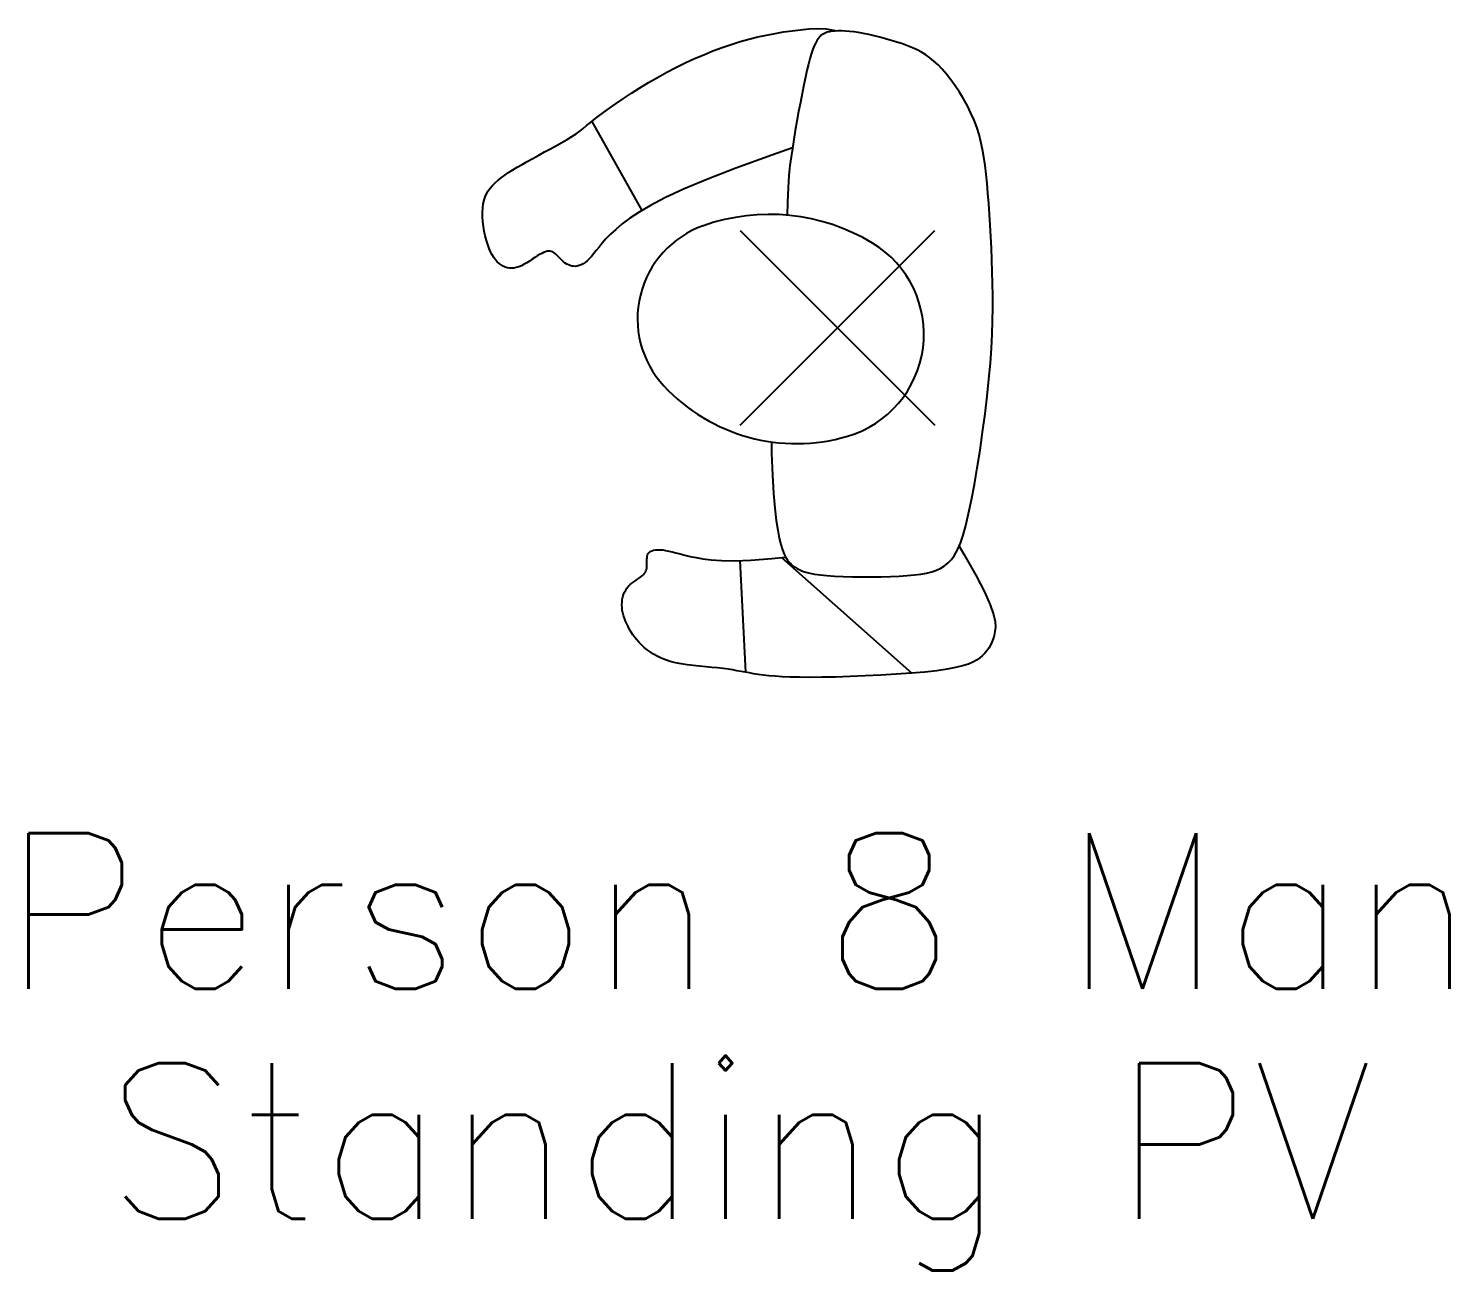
# Model space of a CAD drawing. Header units: inches. Extents: x -30 to 556, y -401 to 74.
# Drawn here: x 198.9 to 254, y -391.5 to -343.3 of the extents above; entities that cross this region are included whole.
import ezdxf
from ezdxf.enums import TextEntityAlignment as Align

# ---------------------------------------------------------------- set-up
doc = ezdxf.new("R2010")
doc.units = ezdxf.units.IN
doc.header["$MEASUREMENT"] = 0
doc.layers.add('Block origin', color=7, linetype='Continuous')
doc.layers.add('Text', color=6, linetype='Continuous')
doc.styles.add('ATTR', font='romans.shx', dxfattribs={"width": 0.8, "height": 1.735066})
doc.styles.add('blk_label', font='romans.shx')

# ---------------------------------------------------------------- blocks, each defined once
blk = doc.blocks.new('Person 8 Man Standing PV')
for p, q in [((-1.434, 11.567), (-1.109, 11.598)), ((-1.109, 11.598), (-0.783, 11.617)), ((-0.783, 11.617), (-0.445, 11.606)), ((-0.445, 11.606), (-0.082, 11.537)), ((-4.124, 10.995), (-3.776, 11.104)), ((-3.776, 11.104), (-3.431, 11.201)), ((-3.431, 11.201), (-3.091, 11.286)), ((-3.091, 11.286), (-2.754, 11.361)), ((-2.754, 11.361), (-2.42, 11.426)), ((-2.42, 11.426), (-2.089, 11.481)), ((-2.089, 11.481), (-1.761, 11.528)), ((-1.761, 11.528), (-1.434, 11.567)), ((-0.857, 11.031), (-0.91, 10.914)), ((-0.803, 11.131), (-0.857, 11.031)), ((-0.747, 11.217), (-0.803, 11.131)), ((-0.688, 11.289), (-0.747, 11.217)), ((-0.625, 11.349), (-0.688, 11.289)), ((-0.557, 11.397), (-0.625, 11.349)), ((-0.482, 11.436), (-0.557, 11.397)), ((-0.4, 11.467), (-0.482, 11.436)), ((-0.309, 11.49), (-0.4, 11.467)), ((-0.208, 11.506), (-0.309, 11.49)), ((-0.096, 11.517), (-0.208, 11.506)), ((0.027, 11.523), (-0.096, 11.517)), ((-0.082, 11.537), (-0.036, 11.52)), ((0.162, 11.523), (0.027, 11.523)), ((0.308, 11.516), (0.162, 11.523)), ((0.466, 11.504), (0.308, 11.516)), ((0.635, 11.484), (0.466, 11.504)), ((0.816, 11.458), (0.635, 11.484)), ((1.009, 11.424), (0.816, 11.458)), ((1.213, 11.382), (1.009, 11.424)), ((1.427, 11.334), (1.213, 11.382)), ((1.646, 11.279), (1.427, 11.334)), ((1.868, 11.219), (1.646, 11.279)), ((2.089, 11.154), (1.868, 11.219)), ((2.307, 11.086), (2.089, 11.154)), ((2.518, 11.014), (2.307, 11.086)), ((-5.546, 10.444), (-5.188, 10.598)), ((-5.188, 10.598), (-4.831, 10.742)), ((-4.831, 10.742), (-4.477, 10.874)), ((-4.477, 10.874), (-4.124, 10.995)), ((-1.015, 10.619), (-1.069, 10.437)), ((-0.962, 10.777), (-1.015, 10.619)), ((-0.91, 10.914), (-0.962, 10.777)), ((2.72, 10.939), (2.518, 11.014)), ((2.909, 10.862), (2.72, 10.939)), ((3.088, 10.781), (2.909, 10.862)), ((3.259, 10.692), (3.088, 10.781)), ((3.423, 10.593), (3.259, 10.692)), ((3.583, 10.48), (3.423, 10.593)), ((3.742, 10.351), (3.583, 10.48)), ((-6.621, 9.915), (-6.264, 10.102)), ((-6.264, 10.102), (-5.905, 10.278)), ((-5.905, 10.278), (-5.546, 10.444)), ((-1.182, 9.991), (-1.242, 9.723)), ((-1.124, 10.228), (-1.182, 9.991)), ((-1.069, 10.437), (-1.124, 10.228)), ((3.902, 10.204), (3.742, 10.351)), ((4.064, 10.034), (3.902, 10.204)), ((4.231, 9.84), (4.064, 10.034)), ((-7.666, 9.309), (-7.326, 9.515)), ((-7.326, 9.515), (-6.976, 9.718)), ((-6.976, 9.718), (-6.621, 9.915)), ((-1.305, 9.423), (-1.371, 9.096)), ((-1.242, 9.723), (-1.305, 9.423)), ((4.4, 9.625), (4.231, 9.84)), ((4.569, 9.391), (4.4, 9.625)), ((4.733, 9.142), (4.569, 9.391)), ((-8.584, 8.709), (-8.299, 8.902)), ((-8.299, 8.902), (-7.991, 9.103)), ((-7.991, 9.103), (-7.666, 9.309)), ((-1.371, 9.096), (-1.437, 8.749)), ((4.892, 8.881), (4.733, 9.142)), ((5.041, 8.611), (4.892, 8.881)), ((-9.27, 8.211), (-9.073, 8.36)), ((-9.073, 8.36), (-8.844, 8.527)), ((-8.844, 8.527), (-8.584, 8.709)), ((-1.504, 8.39), (-1.57, 8.025)), ((-1.437, 8.749), (-1.504, 8.39)), ((5.178, 8.336), (5.041, 8.611)), ((5.3, 8.058), (5.178, 8.336)), ((-9.994, 7.638), (-9.86, 7.74)), ((-9.86, 7.74), (-9.727, 7.846)), ((-9.727, 7.846), (-9.59, 7.957)), ((-9.59, 7.957), (-9.44, 8.078)), ((-9.526, 8.009), (-7.59, 4.554)), ((-9.44, 8.078), (-9.27, 8.211)), ((-1.57, 8.025), (-1.634, 7.66)), ((5.404, 7.781), (5.3, 8.058)), ((5.493, 7.501), (5.404, 7.781)), ((-10.9, 7.074), (-10.684, 7.196)), ((-10.684, 7.196), (-10.482, 7.315)), ((-10.482, 7.315), (-10.299, 7.428)), ((-10.299, 7.428), (-10.138, 7.534)), ((-10.138, 7.534), (-9.994, 7.638)), ((-1.694, 7.303), (-1.749, 6.961)), ((-1.634, 7.66), (-1.694, 7.303)), ((5.567, 7.215), (5.493, 7.501)), ((5.63, 6.922), (5.567, 7.215)), ((-11.812, 6.577), (-11.587, 6.7)), ((-11.587, 6.7), (-11.356, 6.824)), ((-11.356, 6.824), (-11.126, 6.95)), ((-11.126, 6.95), (-10.9, 7.074)), ((-2.551, 6.704), (-3.937, 6.2)), ((-1.746, 6.981), (-2.551, 6.704)), ((-1.8, 6.634), (-1.844, 6.294)), ((-1.749, 6.961), (-1.8, 6.634)), ((5.683, 6.618), (5.63, 6.922)), ((5.728, 6.299), (5.683, 6.618)), ((-12.753, 6.025), (-12.592, 6.128)), ((-12.592, 6.128), (-12.418, 6.234)), ((-12.418, 6.234), (-12.23, 6.344)), ((-12.23, 6.344), (-12.028, 6.458)), ((-12.028, 6.458), (-11.812, 6.577)), ((-3.937, 6.2), (-5.065, 5.762)), ((-1.844, 6.294), (-1.883, 5.909)), ((5.767, 5.964), (5.728, 6.299)), ((-13.463, 5.423), (-13.373, 5.526)), ((-13.373, 5.526), (-13.272, 5.626)), ((-13.272, 5.626), (-13.16, 5.725)), ((-13.16, 5.725), (-13.037, 5.824)), ((-13.037, 5.824), (-12.901, 5.924)), ((-12.901, 5.924), (-12.753, 6.025)), ((-5.065, 5.762), (-5.972, 5.38)), ((-1.883, 5.909), (-1.915, 5.444)), ((5.803, 5.608), (5.767, 5.964)), ((5.836, 5.23), (5.803, 5.608)), ((-13.706, 4.952), (-13.662, 5.082)), ((-13.662, 5.082), (-13.607, 5.203)), ((-13.607, 5.203), (-13.541, 5.316)), ((-13.541, 5.316), (-13.463, 5.423)), ((-6.689, 5.047), (-7.252, 4.754)), ((-5.972, 5.38), (-6.689, 5.047)), ((-1.915, 5.444), (-1.94, 4.867)), ((5.868, 4.831), (5.836, 5.23)), ((-13.765, 4.489), (-13.757, 4.657)), ((-13.762, 4.31), (-13.765, 4.489)), ((-13.757, 4.657), (-13.737, 4.811)), ((-13.737, 4.811), (-13.706, 4.952)), ((-7.694, 4.493), (-8.048, 4.254)), ((-7.252, 4.754), (-7.694, 4.493)), ((-1.94, 4.867), (-1.953, 4.371)), ((5.897, 4.416), (5.868, 4.831)), ((5.924, 3.986), (5.897, 4.416)), ((-13.749, 4.125), (-13.762, 4.31)), ((-13.726, 3.937), (-13.749, 4.125)), ((-13.696, 3.749), (-13.726, 3.937)), ((-8.345, 4.032), (-8.595, 3.824)), ((-8.048, 4.254), (-8.345, 4.032)), ((5.948, 3.544), (5.924, 3.986)), ((-13.658, 3.566), (-13.696, 3.749)), ((-13.614, 3.392), (-13.658, 3.566)), ((-13.565, 3.23), (-13.614, 3.392)), ((-8.978, 3.452), (-9.123, 3.288)), ((-8.804, 3.631), (-8.978, 3.452)), ((-8.595, 3.824), (-8.804, 3.631)), ((5.97, 3.094), (5.948, 3.544)), ((-13.511, 3.084), (-13.565, 3.23)), ((-13.454, 2.953), (-13.511, 3.084)), ((-13.393, 2.837), (-13.454, 2.953)), ((-13.328, 2.734), (-13.393, 2.837)), ((-11.642, 2.79), (-11.737, 2.728)), ((-11.552, 2.846), (-11.642, 2.79)), ((-11.47, 2.893), (-11.552, 2.846)), ((-11.395, 2.93), (-11.47, 2.893)), ((-11.326, 2.957), (-11.395, 2.93)), ((-11.262, 2.975), (-11.326, 2.957)), ((-11.202, 2.983), (-11.262, 2.975)), ((-11.146, 2.981), (-11.202, 2.983)), ((-11.092, 2.969), (-11.146, 2.981)), ((-11.04, 2.946), (-11.092, 2.969)), ((-10.989, 2.914), (-11.04, 2.946)), ((-10.938, 2.874), (-10.989, 2.914)), ((-10.888, 2.827), (-10.938, 2.874)), ((-10.836, 2.775), (-10.888, 2.827)), ((-10.784, 2.721), (-10.836, 2.775)), ((-9.539, 2.776), (-9.625, 2.685)), ((-9.448, 2.882), (-9.539, 2.776)), ((-9.352, 3.003), (-9.448, 2.882)), ((-9.246, 3.138), (-9.352, 3.003)), ((-9.123, 3.288), (-9.246, 3.138)), ((5.989, 2.637), (5.97, 3.094)), ((-13.261, 2.644), (-13.328, 2.734)), ((-13.191, 2.566), (-13.261, 2.644)), ((-13.118, 2.5), (-13.191, 2.566)), ((-13.044, 2.443), (-13.118, 2.5)), ((-12.967, 2.397), (-13.044, 2.443)), ((-12.889, 2.36), (-12.967, 2.397)), ((-12.808, 2.334), (-12.889, 2.36)), ((-12.724, 2.318), (-12.808, 2.334)), ((-12.638, 2.313), (-12.724, 2.318)), ((-12.548, 2.32), (-12.638, 2.313)), ((-12.455, 2.339), (-12.548, 2.32)), ((-12.357, 2.37), (-12.455, 2.339)), ((-12.256, 2.414), (-12.357, 2.37)), ((-12.152, 2.468), (-12.256, 2.414)), ((-12.046, 2.529), (-12.152, 2.468)), ((-11.941, 2.594), (-12.046, 2.529)), ((-11.838, 2.662), (-11.941, 2.594)), ((-11.737, 2.728), (-11.838, 2.662)), ((-10.731, 2.666), (-10.784, 2.721)), ((-10.676, 2.613), (-10.731, 2.666)), ((-10.619, 2.562), (-10.676, 2.613)), ((-10.56, 2.517), (-10.619, 2.562)), ((-10.498, 2.477), (-10.56, 2.517)), ((-10.434, 2.444), (-10.498, 2.477)), ((-10.368, 2.418), (-10.434, 2.444)), ((-10.3, 2.4), (-10.368, 2.418)), ((-10.231, 2.39), (-10.3, 2.4)), ((-10.16, 2.389), (-10.231, 2.39)), ((-10.089, 2.398), (-10.16, 2.389)), ((-10.016, 2.417), (-10.089, 2.398)), ((-9.942, 2.446), (-10.016, 2.417)), ((-9.867, 2.488), (-9.942, 2.446)), ((-9.789, 2.541), (-9.867, 2.488)), ((-9.709, 2.606), (-9.789, 2.541)), ((-9.625, 2.685), (-9.709, 2.606)), ((6.004, 2.178), (5.989, 2.637)), ((6.016, 1.718), (6.004, 2.178)), ((6.023, 1.252), (6.016, 1.718)), ((6.023, 0.774), (6.023, 1.252)), ((6.016, 0.28), (6.023, 0.774)), ((5.998, -0.238), (6.016, 0.28)), ((5.971, -0.783), (5.998, -0.238)), ((5.93, -1.363), (5.971, -0.783)), ((5.876, -1.983), (5.93, -1.363)), ((5.807, -2.644), (5.876, -1.983)), ((5.725, -3.335), (5.807, -2.644)), ((5.632, -4.039), (5.725, -3.335)), ((5.531, -4.741), (5.632, -4.039)), ((-2.563, -4.419), (-2.552, -4.863)), ((-2.552, -4.863), (-2.517, -5.711)), ((5.423, -5.424), (5.531, -4.741)), ((5.312, -6.073), (5.423, -5.424)), ((-2.517, -5.711), (-2.475, -6.417)), ((-2.475, -6.417), (-2.426, -6.997)), ((5.2, -6.672), (5.312, -6.073)), ((-2.426, -6.997), (-2.373, -7.47)), ((5.089, -7.204), (5.2, -6.672)), ((-2.373, -7.47), (-2.315, -7.85)), ((4.874, -8.038), (4.981, -7.658)), ((4.981, -7.658), (5.089, -7.204)), ((-2.315, -7.85), (-2.255, -8.156)), ((-2.255, -8.156), (-2.193, -8.402)), ((4.767, -8.353), (4.874, -8.038)), ((-7.386, -8.849), (-7.37, -8.797)), ((-7.37, -8.797), (-7.344, -8.75)), ((-7.344, -8.75), (-7.308, -8.708)), ((-7.308, -8.708), (-7.26, -8.673)), ((-7.26, -8.673), (-7.203, -8.644)), ((-7.203, -8.644), (-7.136, -8.623)), ((-7.136, -8.623), (-7.059, -8.609)), ((-7.059, -8.609), (-6.973, -8.602)), ((-6.973, -8.602), (-6.879, -8.603)), ((-6.879, -8.603), (-6.777, -8.613)), ((-6.777, -8.613), (-6.666, -8.631)), ((-6.666, -8.631), (-6.545, -8.656)), ((-6.545, -8.656), (-6.412, -8.688)), ((-6.412, -8.688), (-6.264, -8.725)), ((-6.264, -8.725), (-6.099, -8.767)), ((-6.099, -8.767), (-5.915, -8.813)), ((-5.915, -8.813), (-5.708, -8.861)), ((-2.193, -8.402), (-2.131, -8.605)), ((-2.131, -8.605), (-2.069, -8.771)), ((-2.069, -8.771), (-2.005, -8.905)), ((4.423, -8.983), (4.543, -8.816)), ((4.543, -8.816), (4.657, -8.609)), ((4.657, -8.609), (4.767, -8.353)), ((4.717, -8.469), (4.901, -8.775)), ((4.901, -8.775), (5.366, -9.594)), ((-7.408, -9.371), (-7.398, -9.319)), ((-7.398, -8.965), (-7.384, -8.906)), ((-7.397, -9.025), (-7.398, -8.965)), ((-7.398, -9.319), (-7.392, -9.264)), ((-7.394, -9.087), (-7.397, -9.025)), ((-7.391, -9.148), (-7.394, -9.087)), ((-7.392, -9.264), (-7.39, -9.207)), ((-7.39, -9.207), (-7.391, -9.148)), ((-7.384, -8.906), (-7.386, -8.849)), ((-5.708, -8.861), (-5.478, -8.91)), ((-5.478, -8.91), (-5.216, -8.958)), ((-5.216, -8.958), (-4.9, -9)), ((-4.9, -9), (-4.503, -9.027)), ((-4.503, -9.027), (-3.997, -9.033)), ((-3.997, -9.033), (-3.353, -9.009)), ((-3.551, -13.358), (-3.774, -9.024)), ((-3.353, -9.009), (-2.546, -8.948)), ((-2.546, -8.948), (-2.012, -8.892)), ((-2.174, -8.909), (2.88, -13.392)), ((-2.005, -8.905), (-1.939, -9.013)), ((-1.939, -9.013), (-1.871, -9.099)), ((-1.871, -9.099), (-1.8, -9.169)), ((-1.8, -9.169), (-1.724, -9.228)), ((-1.724, -9.228), (-1.644, -9.28)), ((-1.644, -9.28), (-1.559, -9.331)), ((-1.559, -9.331), (-1.463, -9.381)), ((3.84, -9.394), (4.005, -9.317)), ((4.005, -9.317), (4.156, -9.225)), ((4.156, -9.225), (4.294, -9.116)), ((4.294, -9.116), (4.423, -8.983)), ((-8.038, -9.956), (-7.969, -9.896)), ((-7.969, -9.896), (-7.896, -9.842)), ((-7.896, -9.842), (-7.823, -9.791)), ((-7.823, -9.791), (-7.751, -9.744)), ((-7.751, -9.744), (-7.683, -9.698)), ((-7.683, -9.698), (-7.619, -9.654)), ((-7.619, -9.654), (-7.563, -9.609)), ((-7.563, -9.609), (-7.517, -9.564)), ((-7.517, -9.564), (-7.478, -9.518)), ((-7.478, -9.518), (-7.448, -9.471)), ((-7.448, -9.471), (-7.425, -9.422)), ((-7.425, -9.422), (-7.408, -9.371)), ((-1.463, -9.381), (-1.352, -9.428)), ((-1.352, -9.428), (-1.222, -9.472)), ((-1.222, -9.472), (-1.068, -9.513)), ((-1.068, -9.513), (-0.884, -9.55)), ((-0.884, -9.55), (-0.666, -9.582)), ((-0.666, -9.582), (-0.409, -9.609)), ((-0.409, -9.609), (-0.111, -9.63)), ((-0.111, -9.63), (0.221, -9.646)), ((0.221, -9.646), (0.578, -9.655)), ((0.578, -9.655), (0.95, -9.66)), ((0.95, -9.66), (1.328, -9.659)), ((1.328, -9.659), (1.702, -9.653)), ((1.702, -9.653), (2.062, -9.643)), ((2.062, -9.643), (2.399, -9.628)), ((2.399, -9.628), (2.706, -9.608)), ((2.706, -9.608), (2.983, -9.583)), ((2.983, -9.583), (3.232, -9.55)), ((3.232, -9.55), (3.456, -9.509)), ((3.456, -9.509), (3.658, -9.457)), ((3.658, -9.457), (3.84, -9.394)), ((5.366, -9.594), (5.7, -10.239)), ((-8.343, -10.533), (-8.322, -10.436)), ((-8.322, -10.436), (-8.293, -10.343)), ((-8.293, -10.343), (-8.257, -10.255)), ((-8.257, -10.255), (-8.213, -10.171)), ((-8.213, -10.171), (-8.162, -10.093)), ((-8.162, -10.093), (-8.103, -10.021)), ((-8.103, -10.021), (-8.038, -9.956)), ((5.7, -10.239), (5.922, -10.735)), ((-8.359, -10.734), (-8.355, -10.632)), ((-8.355, -10.838), (-8.359, -10.734)), ((-8.355, -10.632), (-8.343, -10.533)), ((-8.343, -10.943), (-8.355, -10.838)), ((-8.323, -11.049), (-8.343, -10.943)), ((5.922, -10.735), (6.054, -11.109)), ((-8.295, -11.156), (-8.323, -11.049)), ((-8.261, -11.263), (-8.295, -11.156)), ((-8.22, -11.371), (-8.261, -11.263)), ((-8.174, -11.478), (-8.22, -11.371)), ((-8.122, -11.585), (-8.174, -11.478)), ((6.054, -11.109), (6.115, -11.389)), ((6.115, -11.389), (6.127, -11.601)), ((-8.064, -11.691), (-8.122, -11.585)), ((-8.001, -11.795), (-8.064, -11.691)), ((-7.932, -11.899), (-8.001, -11.795)), ((-7.857, -12.001), (-7.932, -11.899)), ((-7.776, -12.101), (-7.857, -12.001)), ((-7.688, -12.199), (-7.776, -12.101)), ((6.04, -12.065), (5.992, -12.193)), ((6.079, -11.925), (6.04, -12.065)), ((6.109, -11.772), (6.079, -11.925)), ((6.127, -11.601), (6.109, -11.772)), ((-7.593, -12.296), (-7.688, -12.199)), ((-7.49, -12.389), (-7.593, -12.296)), ((-7.38, -12.481), (-7.49, -12.389)), ((-7.26, -12.569), (-7.38, -12.481)), ((-7.131, -12.652), (-7.26, -12.569)), ((-6.989, -12.731), (-7.131, -12.652)), ((5.712, -12.618), (5.62, -12.709)), ((5.795, -12.523), (5.712, -12.618)), ((5.869, -12.421), (5.795, -12.523)), ((5.935, -12.311), (5.869, -12.421)), ((5.992, -12.193), (5.935, -12.311)), ((-6.835, -12.805), (-6.989, -12.731)), ((-6.667, -12.872), (-6.835, -12.805)), ((-6.483, -12.932), (-6.667, -12.872)), ((-6.283, -12.984), (-6.483, -12.932)), ((-6.065, -13.028), (-6.283, -12.984)), ((-5.834, -13.065), (-6.065, -13.028)), ((-5.595, -13.096), (-5.834, -13.065)), ((-5.352, -13.122), (-5.595, -13.096)), ((-5.109, -13.146), (-5.352, -13.122)), ((-4.873, -13.168), (-5.109, -13.146)), ((-4.646, -13.19), (-4.873, -13.168)), ((-4.434, -13.213), (-4.646, -13.19)), ((-4.241, -13.238), (-4.434, -13.213)), ((4.584, -13.175), (4.253, -13.237)), ((4.856, -13.108), (4.584, -13.175)), ((5.077, -13.036), (4.856, -13.108)), ((5.255, -12.961), (5.077, -13.036)), ((5.399, -12.881), (5.255, -12.961)), ((5.518, -12.797), (5.399, -12.881)), ((5.62, -12.709), (5.518, -12.797)), ((-4.063, -13.265), (-4.241, -13.238)), ((-3.896, -13.294), (-4.063, -13.265)), ((-3.736, -13.323), (-3.896, -13.294)), ((-3.578, -13.353), (-3.736, -13.323)), ((-3.417, -13.383), (-3.578, -13.353)), ((-3.25, -13.413), (-3.417, -13.383)), ((-3.072, -13.441), (-3.25, -13.413)), ((-2.878, -13.468), (-3.072, -13.441)), ((-2.662, -13.492), (-2.878, -13.468)), ((-2.42, -13.513), (-2.662, -13.492)), ((-2.145, -13.53), (-2.42, -13.513)), ((-1.832, -13.544), (-2.145, -13.53)), ((-1.474, -13.552), (-1.832, -13.544)), ((-1.065, -13.554), (-1.474, -13.552)), ((-0.601, -13.551), (-1.065, -13.554)), ((-0.079, -13.541), (-0.601, -13.551)), ((0.487, -13.524), (-0.079, -13.541)), ((1.081, -13.5), (0.487, -13.524)), ((1.685, -13.471), (1.081, -13.5)), ((2.281, -13.435), (1.685, -13.471)), ((2.853, -13.394), (2.281, -13.435)), ((3.383, -13.347), (2.853, -13.394)), ((3.854, -13.295), (3.383, -13.347)), ((4.253, -13.237), (3.854, -13.295))]:
    blk.add_line(p, q)
for centre, radius, start, end in [((-3.934, 0.358), 3.822, 109.3675, 222.8739), ((-2.636, -3.332), 7.734, 58.8919, 109.3675), ((-0.772, -0.244), 4.126, 286.3643, 58.8919), ((-1.588, 2.535), 7.022, 222.8739, 286.3643)]:
    blk.add_arc(centre, radius, start, end)
at = {"style": 'ATTR', "width": 0.8, "flags": 9}
blk.add_attdef('ESTCODE', (0, 0), '', height=0.00629, dxfattribs=at)

msp = doc.modelspace()

# ---------------------------------------------------------------- linework, layer by layer
at = {"layer": 'Block origin', "color": 1}
for p, q in [((226.467, -358.685), (234.014, -351.138)), ((226.467, -351.138), (234.014, -358.685))]:
    msp.add_line(p, q, dxfattribs=at)

# ---------------------------------------------------------------- block references
msp.add_blockref('Person 8 Man Standing PV', (230.24, -354.911))

# ---------------------------------------------------------------- texts
at = {"layer": 'Text', "style": 'blk_label'}
for s, p in [('Person 8 Man', (226.422, -377.523)), ('Standing PV', (226.422, -387.305))]:
    msp.add_text(s, height=6.03792, dxfattribs=at).set_placement(p, align=Align.MIDDLE)

doc.saveas('drawing.dxf')
